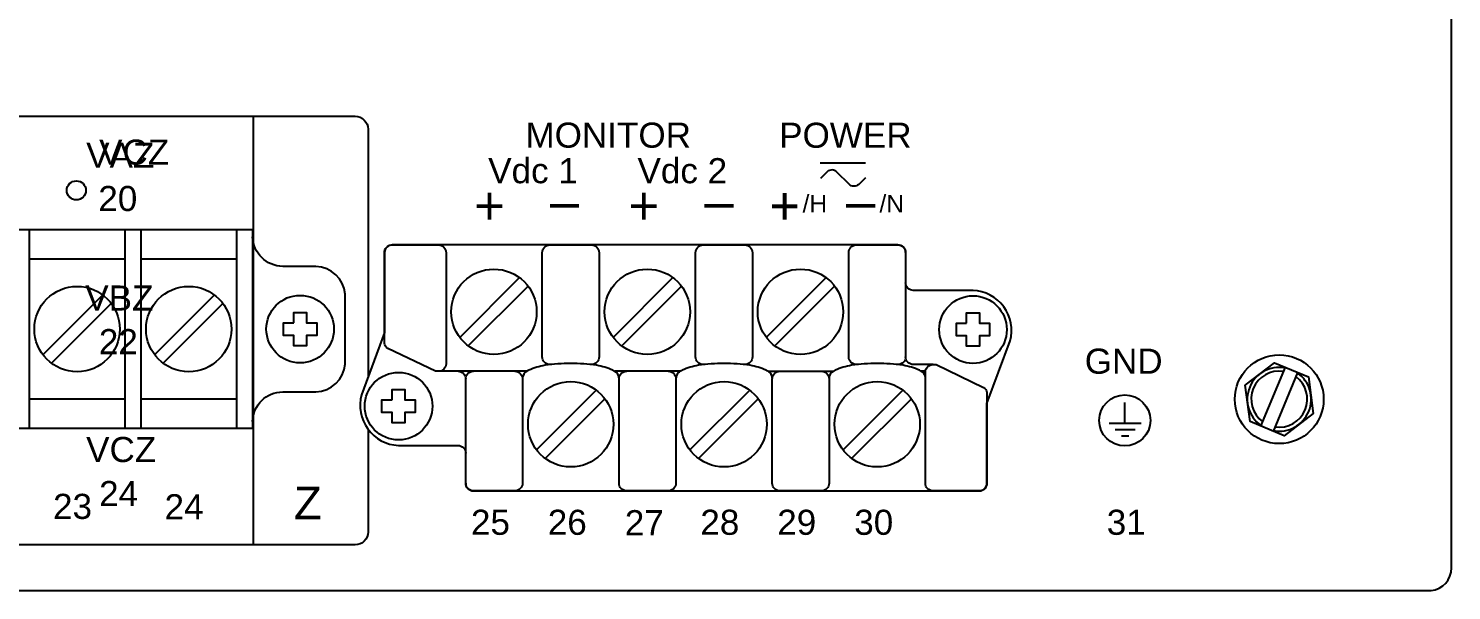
# Model space of a CAD drawing. Extents: x 1 to 47.7, y 0.3 to 34.2.
# Drawn here: x 38.68 to 44.25, y 6.85 to 9.05 of the extents above; entities that cross this region are included whole.
import ezdxf

# ---------------------------------------------------------------- set-up
doc = ezdxf.new("R2010")
doc.units = 0
doc.header["$MEASUREMENT"] = 0
for name, color, linetype in [('1_1__1__SCREW_TERMINAL', 7, 'CONTINUOUS'), ('1_2__2__CONNECTORIZED', 7, 'CONTINUOUS'), ('7_0______DWG_', 7, 'CONTINUOUS')]:
    doc.layers.add(name, color=color, linetype=linetype)
doc.styles.add('ARIAL', font='arial.ttf')

msp = doc.modelspace()

# ---------------------------------------------------------------- linework, layer by layer
at = {"layer": '1_1__1__SCREW_TERMINAL'}
for points in [[(39.5554, 8.7045), (39.5554, 8.2126)], [(38.6782, 8.2603), (38.6782, 7.4803)], [(39.0532, 8.2603), (39.0532, 7.4803)], [(39.1155, 8.2603), (39.1155, 7.4803)], [(39.4905, 8.2603), (39.4905, 7.4803)], [(38.6782, 8.1452), (39.0532, 8.1452)], [(39.1155, 8.1452), (39.4905, 8.1452)], [(38.966, 8.0043), (38.7318, 7.7701)], [(39.4035, 8.0043), (39.1693, 7.7701)], [(38.9994, 7.9708), (38.7652, 7.7367)], [(39.4369, 7.9708), (39.2028, 7.7367)], [(39.0532, 7.5954), (38.6782, 7.5954)], [(39.4905, 7.5954), (39.1155, 7.5954)], [(39.5554, 7.528), (39.5554, 7.0245)]]:
    msp.add_lwpolyline(points, dxfattribs=at)
for points in [[(36.8655, 8.2603), (39.5531, 8.2603), (39.5531, 7.4803), (36.8655, 7.4803)], [(39.7145, 7.8951), (39.7145, 7.9354), (39.7644, 7.9354), (39.7644, 7.8951), (39.8046, 7.8951), (39.8046, 7.8451), (39.7644, 7.8451), (39.7644, 7.8052), (39.7145, 7.8052), (39.7145, 7.8451), (39.6743, 7.8451), (39.6743, 7.8951)]]:
    msp.add_lwpolyline(points, close=True, dxfattribs=at)
msp.add_lwpolyline([(39.5533, 7.5084, -0.403969), (39.6712, 7.6243), (39.8014, 7.6243, 0.374201), (39.916, 7.7331), (39.916, 8.0075, 0.374201), (39.8014, 8.1163), (39.6712, 8.1163, -0.403969), (39.5533, 8.2322)], format="xyb", dxfattribs=at)
for centre, radius in [((38.8628, 8.4142), 0.0375), ((38.8656, 7.8705), 0.1673), ((39.3031, 7.8705), 0.1673), ((39.7394, 7.8703), 0.1324)]:
    msp.add_circle(centre, radius, dxfattribs=at)
at = {"layer": '1_2__2__CONNECTORIZED'}
msp.add_lwpolyline([(39.5554, 8.7045), (39.5554, 7.0245)], dxfattribs=at)
at = {"layer": '7_0______DWG_'}
for points in [[(44.25, 6.9347), (44.25, 14.8147, 0.414214), (44.16, 14.9047), (27.09, 14.9047, 0.414214), (27, 14.8147), (27, 6.9347, 0.381966), (27.08, 6.8453), (44.17, 6.8453, 0.381966)], [(42.4031, 7.2363), (42.2188, 7.2361, -0.414214), (42.1888, 7.2661), (42.1888, 7.7032, -0.390527), (42.2188, 7.7315), (42.231, 7.7315), (42.4169, 7.6418, -0.241514), (42.4298, 7.6218), (42.4298, 7.2661, -0.422157)]]:
    msp.add_lwpolyline(points, format="xyb", close=True, dxfattribs=at)
for points in [[(40.0055, 7.4775), (40.0055, 7.0744, -0.414214), (39.9555, 7.0245), (27.2942, 7.0245, -0.414214), (27.2442, 7.0744), (27.2442, 8.6545, -0.414214), (27.2942, 8.7045), (39.9555, 8.7045, -0.414214), (40.0055, 8.6545), (40.0055, 7.6826)], [(41.9536, 8.4635), (41.9275, 8.4374, -0.404962), (41.8896, 8.4386), (41.842, 8.4859), (41.842, 8.4859, 0.404962), (41.8042, 8.4871), (41.778, 8.461)], [(42.1114, 8.1703, 0.414212), (42.0814, 8.2003), (40.1004, 8.2004, 0.414215), (40.0704, 8.1704), (40.0705, 7.8575), (39.9796, 7.6127, 0.47859), (40.1246, 7.4142), (40.358, 7.4142, -0.414214), (40.388, 7.3842)], [(40.6273, 7.7049), (40.2692, 7.7049), (40.0833, 7.7947, -0.241986), (40.0705, 7.8146), (40.0704, 8.1703, -0.422157), (40.0971, 8.2002), (40.2814, 8.2003, -0.414214), (40.3114, 8.1703), (40.3114, 7.7332, -0.390527), (40.2814, 7.7049)], [(40.7257, 7.7316), (40.7178, 7.7316, -0.414214), (40.6878, 7.7616), (40.6878, 8.1703, -0.414214), (40.7178, 8.2003), (40.8807, 8.2003, -0.414214), (40.9107, 8.1703), (40.9107, 7.7616, -0.414214), (40.8807, 7.7316), (40.8739, 7.7316)], [(41.3265, 7.7316), (41.3186, 7.7316, -0.414214), (41.2886, 7.7616), (41.2886, 8.1703, -0.414214), (41.3186, 8.2003), (41.4814, 8.2003, -0.414214), (41.5114, 8.1703), (41.5114, 7.7616, -0.414214), (41.4814, 7.7316), (41.4746, 7.7316)], [(41.9265, 7.7316), (41.9186, 7.7316, -0.414214), (41.8886, 7.7616), (41.8886, 8.1703, -0.414214), (41.9186, 8.2003), (42.0814, 8.2003, -0.414214), (42.1114, 8.1703), (42.1114, 7.7616, -0.414214), (42.0814, 7.7316), (42.0746, 7.7316)], [(40.388, 7.2662, 0.414213), (40.418, 7.2362), (42.3998, 7.2362, 0.414214), (42.4298, 7.2662), (42.4298, 7.5792), (42.5207, 7.824, 0.480048), (42.3756, 8.0222), (42.1414, 8.0222, -0.414214), (42.1114, 8.0522)], [(42.2188, 7.7315), (42.1414, 7.7314, -0.414214), (42.1114, 7.7614)], [(40.358, 7.7049, -0.414214), (40.388, 7.6749)], [(40.5808, 7.7049, -0.414214), (40.6108, 7.6749), (40.6108, 7.2662, -0.414214), (40.5808, 7.2362), (40.418, 7.2362, -0.414214), (40.388, 7.2662), (40.388, 7.6749, -0.414214), (40.418, 7.7049)], [(40.9887, 7.6749, 0.191033), (40.9802, 7.6988, 0.081668), (40.9646, 7.709, 0.0591), (40.9009, 7.7283, 0.034646), (40.7994, 7.7354, 0.03436), (40.6987, 7.7283, 0.0591), (40.635, 7.709, 0.081668), (40.6193, 7.6988, 0.191033), (40.6108, 7.6749)], [(41.1816, 7.7049, -0.414214), (41.2116, 7.6749), (41.2116, 7.2662, -0.414214), (41.1816, 7.2362), (41.0187, 7.2362, -0.414214), (40.9887, 7.2662), (40.9887, 7.6749, -0.414214), (41.0187, 7.7049)], [(41.5895, 7.6749, 0.191033), (41.581, 7.6988, 0.081668), (41.5654, 7.709, 0.0591), (41.5016, 7.7283, 0.034646), (41.4001, 7.7354, 0.03436), (41.2994, 7.7283, 0.0591), (41.2357, 7.709, 0.081668), (41.2201, 7.6988, 0.191033), (41.2116, 7.6749)], [(41.7816, 7.7049, -0.414214), (41.8116, 7.6749), (41.8116, 7.2662, -0.414214), (41.7816, 7.2362), (41.6187, 7.2362, -0.414214), (41.5887, 7.2662), (41.5887, 7.6749, -0.414214), (41.6187, 7.7049)], [(42.1888, 7.6834, 0.127742), (42.181, 7.6988, 0.081668), (42.1654, 7.709, 0.0591), (42.1017, 7.7283, 0.034646), (42.0001, 7.7354, 0.03436), (41.8994, 7.7283, 0.0591), (41.8357, 7.709, 0.081668), (41.8201, 7.6988, 0.191033), (41.8116, 7.6749)], [(43.5968, 7.7184, 0.802175), (43.5031, 7.4924, 0.802175)], [(43.591, 7.7043, 0.779376), (43.5094, 7.5075)], [(43.5532, 7.4722, 0.802179), (43.6469, 7.6982)], [(43.5593, 7.4869, 0.776676), (43.6408, 7.6835)]]:
    msp.add_lwpolyline(points, format="xyb", dxfattribs=at)
for points in [[(41.7772, 8.5228), (41.9544, 8.5228)], [(40.5991, 8.072), (40.3649, 7.8378)], [(40.6325, 8.0385), (40.3983, 7.8044)], [(41.1999, 8.072), (40.9657, 7.8378)], [(41.2333, 8.0385), (40.9991, 7.8044)], [(41.7999, 8.072), (41.5657, 7.8378)], [(41.8333, 8.0385), (41.5991, 7.8044)], [(41.2281, 7.7049), (40.9722, 7.7049)], [(41.573, 7.7049), (41.8281, 7.7049)], [(42.189, 7.7056), (42.1719, 7.7056)], [(43.5979, 7.7211), (43.5022, 7.4902)], [(43.5521, 7.4695), (43.6478, 7.7004)], [(40.8997, 7.631), (40.6656, 7.3968)], [(40.9332, 7.5975), (40.699, 7.3634)], [(41.5005, 7.631), (41.2663, 7.3968)], [(41.5339, 7.5975), (41.2998, 7.3634)], [(42.1005, 7.631), (41.8663, 7.3968)], [(42.1339, 7.5975), (41.8998, 7.3634)], [(42.9701, 7.502), (42.9701, 7.582)], [(42.909, 7.502), (43.0336, 7.502)], [(42.9324, 7.477), (43.0112, 7.477)], [(42.9568, 7.4521), (42.9857, 7.4521)]]:
    msp.add_lwpolyline(points, dxfattribs=at)
for points in [[(42.3503, 7.8932), (42.3503, 7.9335), (42.4002, 7.9335), (42.4002, 7.8932), (42.4404, 7.8932), (42.4404, 7.8433), (42.4002, 7.8433), (42.4002, 7.8033), (42.3503, 7.8033), (42.3503, 7.8433), (42.3101, 7.8433), (42.3101, 7.8932)], [(43.4417, 7.6506), (43.5562, 7.7384), (43.6896, 7.6831), (43.7083, 7.54), (43.5938, 7.4522), (43.4605, 7.5075)], [(40.1, 7.5931), (40.1, 7.6334), (40.15, 7.6334), (40.15, 7.5931), (40.1901, 7.5931), (40.1901, 7.5431), (40.15, 7.5431), (40.15, 7.5032), (40.1, 7.5032), (40.1, 7.5431), (40.0599, 7.5431), (40.0599, 7.5931)]]:
    msp.add_lwpolyline(points, close=True, dxfattribs=at)
for centre, radius in [((40.4987, 7.9382), 0.1673), ((41.0995, 7.9382), 0.1673), ((41.6995, 7.9382), 0.1673), ((42.3752, 7.8684), 0.1324), ((43.575, 7.5953), 0.174), ((40.125, 7.5683), 0.1324), ((40.7994, 7.4972), 0.1673), ((41.4001, 7.4972), 0.1673), ((42.0001, 7.4972), 0.1673), ((42.9701, 7.5122), 0.1)]:
    msp.add_circle(centre, radius, dxfattribs=at)

# ---------------------------------------------------------------- texts
at = {"layer": '1_1__1__SCREW_TERMINAL', "style": 'ARIAL'}
for s, height, p in [('VCZ', 0.09833, (38.9519, 8.515)), ('Z', 0.1278, (39.7151, 7.1247)), ('23', 0.09833, (38.7715, 7.1262)), ('24', 0.09833, (39.2083, 7.1247))]:
    msp.add_text(s, height=height, dxfattribs=at).set_placement(p)
at = {"layer": '1_2__2__CONNECTORIZED', "style": 'ARIAL'}
for s, p in [('VAZ', (38.9013, 8.5026)), ('20', (38.9488, 8.3332)), ('VBZ', (38.8977, 7.943)), ('22', (38.9509, 7.772)), ('VCZ', (38.9011, 7.3491)), ('24', (38.952, 7.1765))]:
    msp.add_text(s, height=0.09833, dxfattribs=at).set_placement(p)
at = {"layer": '7_0______DWG_', "style": 'ARIAL'}
for s, height, p in [('MONITOR', 0.09833, (40.6221, 8.5816)), ('POWER', 0.09833, (41.616, 8.5812)), ('Vdc 1', 0.09833, (40.4762, 8.4422)), ('Vdc 2', 0.09833, (41.0611, 8.4422)), ('+', 0.1475, (40.4208, 8.2809)), ('+', 0.1475, (41.026, 8.2809)), ('+', 0.1475, (41.5774, 8.2805)), ('/H', 0.06883, (41.7078, 8.3278)), ('/N', 0.06883, (42.0089, 8.3278)), ('–', 0.1475, (40.7177, 8.2996)), ('–', 0.1475, (41.3229, 8.2996)), ('–', 0.1475, (41.8783, 8.2992)), ('GND', 0.09833, (42.813, 7.6954)), ('25', 0.09833, (40.4086, 7.0638)), ('26', 0.09833, (40.7096, 7.0638)), ('27', 0.09833, (41.0114, 7.0622)), ('28', 0.09833, (41.3072, 7.0638)), ('29', 0.09833, (41.6085, 7.0638)), ('30', 0.09833, (41.9101, 7.0638)), ('31', 0.09833, (42.8993, 7.0638))]:
    msp.add_text(s, height=height, dxfattribs=at).set_placement(p)

doc.saveas('drawing.dxf')
